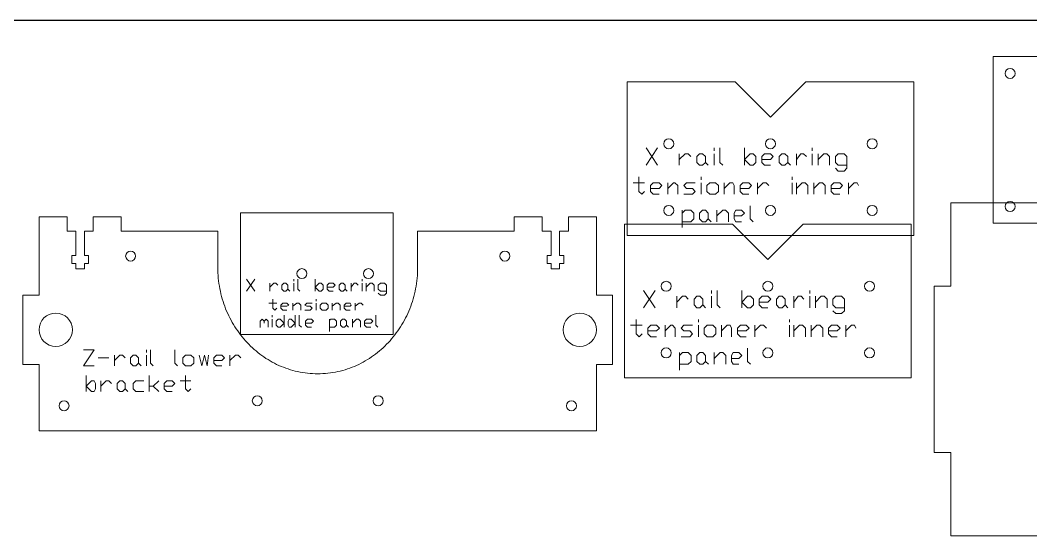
# Model space of a CAD drawing. Header units: inches. Extents: x -5.1 to 31.7, y -4.1 to 16.1.
# Drawn here: x 8.25 to 23.41, y -3.6 to 4.13 of the extents above; entities that cross this region are included whole.
import ezdxf

# ---------------------------------------------------------------- set-up
doc = ezdxf.new("R2010")
doc.units = ezdxf.units.IN
doc.header["$MEASUREMENT"] = 0
doc.layers.get('0').update_dxf_attribs({"linetype": 'CONTINUOUS', "true_color": 0xffffff})
doc.layers.add('CUT_SHEET_1', color=179, linetype='CONTINUOUS', true_color=0x131326)

# ---------------------------------------------------------------- blocks, each defined once
blk = doc.blocks.new('BORDER')
blk.add_line((0, -12), (24, -12))

msp = doc.modelspace()

# ---------------------------------------------------------------- linework, layer by layer
at = {"layer": 'CUT_SHEET_1', "color": 3, "lineweight": 15, "true_color": 0x00ff00}
for p, q in [((22.847, 1.083), (22.847, 3.582)), ((22.847, 3.582), (26.366, 3.582)), ((17.352, 3.204), (17.352, 0.901)), ((18.973, 3.204), (17.352, 3.204)), ((19.503, 2.673), (18.973, 3.204)), ((20.033, 3.204), (19.503, 2.673)), ((21.654, 3.204), (20.033, 3.204)), ((21.654, 0.901), (21.654, 3.204)), ((11.549, -0.582), (11.549, 1.24)), ((11.549, 1.24), (13.84, 1.24)), ((13.84, 1.24), (13.84, -0.582)), ((8.528, 0.005), (8.529, 1.182)), ((8.529, 1.182), (8.948, 1.182)), ((8.948, 1.182), (8.948, 0.967)), ((9.342, 0.967), (9.342, 1.182)), ((9.342, 1.182), (9.762, 1.182)), ((9.762, 1.182), (9.762, 0.967)), ((15.657, 0.967), (15.658, 1.182)), ((15.658, 1.182), (16.078, 1.182)), ((16.078, 1.182), (16.078, 0.967)), ((16.471, 0.967), (16.471, 1.182)), ((16.471, 1.182), (16.891, 1.182)), ((16.891, 1.182), (16.892, 0.005)), ((17.313, 1.068), (17.313, -1.235)), ((18.934, 1.068), (17.313, 1.068)), ((19.464, 0.538), (18.934, 1.068)), ((19.994, 1.068), (19.464, 0.538)), ((21.615, 1.068), (19.994, 1.068)), ((21.615, -1.235), (21.615, 1.068)), ((26.366, 1.083), (22.847, 1.083)), ((8.948, 0.967), (9.082, 0.967)), ((9.082, 0.967), (9.082, 0.599)), ((9.208, 0.599), (9.208, 0.967)), ((9.208, 0.967), (9.342, 0.967)), ((9.762, 0.967), (11.211, 0.967)), ((11.211, 0.967), (11.211, 0.424)), ((14.209, 0.424), (14.209, 0.967)), ((14.209, 0.967), (15.657, 0.967)), ((16.078, 0.967), (16.212, 0.967)), ((16.212, 0.967), (16.212, 0.599)), ((16.338, 0.599), (16.338, 0.967)), ((16.338, 0.967), (16.471, 0.967)), ((17.352, 0.901), (21.654, 0.901)), ((9.082, 0.599), (9.02, 0.599)), ((9.02, 0.599), (9.02, 0.481)), ((9.02, 0.481), (9.082, 0.481)), ((9.082, 0.481), (9.082, 0.402)), ((9.27, 0.599), (9.208, 0.599)), ((9.208, 0.402), (9.208, 0.481)), ((9.208, 0.481), (9.27, 0.481)), ((9.27, 0.481), (9.27, 0.599)), ((16.212, 0.599), (16.15, 0.599)), ((16.15, 0.599), (16.15, 0.481)), ((16.15, 0.481), (16.212, 0.481)), ((16.212, 0.481), (16.212, 0.402)), ((16.4, 0.599), (16.338, 0.599)), ((16.338, 0.402), (16.338, 0.481)), ((16.338, 0.481), (16.4, 0.481)), ((16.4, 0.481), (16.4, 0.599)), ((9.082, 0.402), (9.208, 0.402)), ((11.211, 0.424), (11.211, 0.383)), ((11.211, 0.383), (11.213, 0.342)), ((11.213, 0.342), (11.215, 0.301)), ((14.205, 0.301), (14.207, 0.342)), ((14.207, 0.342), (14.208, 0.383)), ((14.208, 0.383), (14.209, 0.424)), ((16.212, 0.402), (16.338, 0.402)), ((11.215, 0.301), (11.218, 0.261)), ((11.218, 0.261), (11.223, 0.221)), ((11.223, 0.221), (11.228, 0.181)), ((11.228, 0.181), (11.234, 0.142)), ((14.186, 0.142), (14.192, 0.181)), ((14.192, 0.181), (14.197, 0.221)), ((14.197, 0.221), (14.201, 0.261)), ((14.201, 0.261), (14.205, 0.301)), ((8.287, -1.034), (8.287, 0.005)), ((8.287, 0.005), (8.528, 0.005)), ((11.234, 0.142), (11.241, 0.103)), ((11.241, 0.103), (11.249, 0.064)), ((11.249, 0.064), (11.258, 0.025)), ((11.258, 0.025), (11.268, -0.013)), ((14.152, -0.013), (14.162, 0.025)), ((14.162, 0.025), (14.171, 0.064)), ((14.171, 0.064), (14.178, 0.103)), ((14.178, 0.103), (14.186, 0.142)), ((16.892, 0.005), (17.133, 0.005)), ((17.133, 0.005), (17.133, -1.034)), ((11.268, -0.013), (11.278, -0.05)), ((11.278, -0.05), (11.289, -0.088)), ((11.289, -0.088), (11.302, -0.124)), ((11.302, -0.124), (11.315, -0.161)), ((14.105, -0.161), (14.118, -0.124)), ((14.118, -0.124), (14.13, -0.088)), ((14.13, -0.088), (14.142, -0.05)), ((14.142, -0.05), (14.152, -0.013)), ((11.315, -0.161), (11.328, -0.197)), ((11.328, -0.197), (11.343, -0.233)), ((11.343, -0.233), (11.359, -0.268)), ((11.359, -0.268), (11.375, -0.302)), ((11.375, -0.302), (11.392, -0.336)), ((14.028, -0.336), (14.045, -0.302)), ((14.045, -0.302), (14.061, -0.268)), ((14.061, -0.268), (14.077, -0.233)), ((14.077, -0.233), (14.091, -0.197)), ((14.091, -0.197), (14.105, -0.161)), ((11.392, -0.336), (11.409, -0.37)), ((11.409, -0.37), (11.428, -0.403)), ((11.428, -0.403), (11.447, -0.436)), ((11.447, -0.436), (11.467, -0.468)), ((13.953, -0.468), (13.973, -0.436)), ((13.973, -0.436), (13.992, -0.403)), ((13.992, -0.403), (14.01, -0.37)), ((14.01, -0.37), (14.028, -0.336)), ((11.467, -0.468), (11.487, -0.5)), ((11.487, -0.5), (11.509, -0.531)), ((11.509, -0.531), (11.53, -0.561)), ((11.53, -0.561), (11.553, -0.591)), ((13.84, -0.582), (11.549, -0.582)), ((11.553, -0.591), (11.576, -0.62)), ((13.843, -0.62), (13.867, -0.591)), ((13.867, -0.591), (13.889, -0.561)), ((13.889, -0.561), (13.911, -0.531)), ((13.911, -0.531), (13.932, -0.5)), ((13.932, -0.5), (13.953, -0.468)), ((11.576, -0.62), (11.6, -0.649)), ((11.6, -0.649), (11.625, -0.677)), ((11.625, -0.677), (11.65, -0.704)), ((11.65, -0.704), (11.676, -0.731)), ((11.676, -0.731), (11.702, -0.757)), ((11.702, -0.757), (11.729, -0.783)), ((13.691, -0.783), (13.718, -0.757)), ((13.718, -0.757), (13.744, -0.731)), ((13.744, -0.731), (13.77, -0.704)), ((13.77, -0.704), (13.795, -0.677)), ((13.795, -0.677), (13.819, -0.649)), ((13.819, -0.649), (13.843, -0.62)), ((11.729, -0.783), (11.756, -0.807)), ((11.756, -0.807), (11.784, -0.831)), ((11.784, -0.831), (11.813, -0.855)), ((11.813, -0.855), (11.842, -0.877)), ((11.842, -0.877), (11.872, -0.899)), ((11.872, -0.899), (11.902, -0.92)), ((13.518, -0.92), (13.548, -0.899)), ((13.548, -0.899), (13.578, -0.877)), ((13.578, -0.877), (13.607, -0.855)), ((13.607, -0.855), (13.635, -0.831)), ((13.635, -0.831), (13.663, -0.807)), ((13.663, -0.807), (13.691, -0.783)), ((8.528, -1.034), (8.287, -1.034)), ((8.528, -2.027), (8.528, -1.034)), ((11.902, -0.92), (11.932, -0.941)), ((11.932, -0.941), (11.964, -0.96)), ((11.964, -0.96), (11.995, -0.979)), ((11.995, -0.979), (12.027, -0.997)), ((12.027, -0.997), (12.06, -1.014)), ((12.06, -1.014), (12.093, -1.031)), ((12.093, -1.031), (12.126, -1.046)), ((12.126, -1.046), (12.16, -1.061)), ((12.16, -1.061), (12.194, -1.075)), ((13.225, -1.075), (13.259, -1.061)), ((13.259, -1.061), (13.293, -1.046)), ((13.293, -1.046), (13.327, -1.031)), ((13.327, -1.031), (13.36, -1.014)), ((13.36, -1.014), (13.392, -0.997)), ((13.392, -0.997), (13.424, -0.979)), ((13.424, -0.979), (13.456, -0.96)), ((13.456, -0.96), (13.487, -0.941)), ((13.487, -0.941), (13.518, -0.92)), ((17.133, -1.034), (16.892, -1.034)), ((16.892, -1.034), (16.892, -2.027)), ((12.194, -1.075), (12.229, -1.088)), ((12.229, -1.088), (12.264, -1.1)), ((12.264, -1.1), (12.299, -1.111)), ((12.299, -1.111), (12.335, -1.121)), ((12.335, -1.121), (12.371, -1.131)), ((12.371, -1.131), (12.408, -1.139)), ((12.408, -1.139), (12.444, -1.147)), ((12.444, -1.147), (12.481, -1.153)), ((12.481, -1.153), (12.519, -1.159)), ((12.519, -1.159), (12.557, -1.163)), ((12.557, -1.163), (12.594, -1.167)), ((12.594, -1.167), (12.633, -1.17)), ((12.633, -1.17), (12.671, -1.171)), ((12.671, -1.171), (12.71, -1.172)), ((12.71, -1.172), (12.748, -1.171)), ((12.748, -1.171), (12.787, -1.17)), ((12.787, -1.17), (12.825, -1.167)), ((12.825, -1.167), (12.863, -1.163)), ((12.863, -1.163), (12.901, -1.159)), ((12.901, -1.159), (12.938, -1.153)), ((12.938, -1.153), (12.975, -1.147)), ((12.975, -1.147), (13.012, -1.139)), ((13.012, -1.139), (13.048, -1.131)), ((13.048, -1.131), (13.084, -1.121)), ((13.084, -1.121), (13.12, -1.111)), ((13.12, -1.111), (13.156, -1.1)), ((13.156, -1.1), (13.191, -1.088)), ((13.191, -1.088), (13.225, -1.075)), ((17.313, -1.235), (21.615, -1.235)), ((16.892, -2.027), (8.528, -2.027))]:
    msp.add_line(p, q, dxfattribs=at)
at = {"layer": 'CUT_SHEET_1', "color": 1, "lineweight": 15, "true_color": 0xff0000}
for p, q in [((23.174, 3.33), (23.174, 3.33)), ((23.024, 1.335), (23.024, 1.335)), ((8.828, -1.653), (8.828, -1.653)), ((8.903, -1.578), (8.903, -1.578)), ((13.542, -1.577), (13.542, -1.577)), ((16.442, -1.653), (16.442, -1.653)), ((16.517, -1.578), (16.517, -1.578))]:
    msp.add_line(p, q, dxfattribs=at)
at = {"layer": 'CUT_SHEET_1', "color": 7, "lineweight": 15, "true_color": 0xffffff}
for p, q in [((17.637, 2.212), (17.81, 1.952)), ((17.637, 1.952), (17.81, 2.212)), ((18.135, 2.039), (18.222, 2.125)), ((18.135, 1.952), (18.135, 2.125)), ((18.222, 2.125), (18.266, 2.125)), ((18.266, 2.125), (18.309, 2.082)), ((18.396, 2.082), (18.439, 2.125)), ((18.439, 2.125), (18.482, 2.125)), ((18.482, 2.125), (18.526, 2.082)), ((18.656, 2.169), (18.656, 2.212)), ((18.656, 1.952), (18.656, 2.125)), ((18.743, 2.212), (18.743, 1.995)), ((19.111, 1.952), (19.111, 2.212)), ((19.111, 2.039), (19.198, 2.125)), ((19.198, 2.125), (19.242, 2.125)), ((19.242, 2.125), (19.285, 2.082)), ((19.415, 2.125), (19.372, 2.082)), ((19.502, 2.125), (19.415, 2.125)), ((19.545, 2.082), (19.502, 2.125)), ((19.632, 2.082), (19.675, 2.125)), ((19.675, 2.125), (19.719, 2.125)), ((19.719, 2.125), (19.762, 2.082)), ((19.892, 2.039), (19.957, 2.125)), ((19.892, 1.952), (19.892, 2.125)), ((19.957, 2.125), (20.001, 2.125)), ((20.001, 2.125), (20.044, 2.082)), ((20.131, 2.169), (20.131, 2.212)), ((20.131, 1.952), (20.131, 2.125)), ((20.218, 2.039), (20.304, 2.125)), ((20.218, 1.952), (20.218, 2.125)), ((20.304, 2.125), (20.348, 2.125)), ((20.348, 2.125), (20.391, 2.082)), ((20.521, 2.125), (20.478, 2.082)), ((20.608, 2.125), (20.521, 2.125)), ((20.651, 2.082), (20.608, 2.125)), ((18.396, 1.995), (18.396, 2.082)), ((18.439, 1.952), (18.396, 1.995)), ((18.526, 1.995), (18.482, 1.952)), ((18.526, 2.082), (18.526, 1.995)), ((18.526, 1.995), (18.569, 1.952)), ((18.743, 1.995), (18.786, 1.952)), ((19.198, 1.952), (19.111, 2.039)), ((19.285, 1.995), (19.242, 1.952)), ((19.285, 2.082), (19.285, 1.995)), ((19.372, 2.082), (19.372, 1.995)), ((19.372, 2.039), (19.502, 2.039)), ((19.372, 1.995), (19.415, 1.952)), ((19.502, 2.039), (19.545, 2.082)), ((19.632, 1.995), (19.632, 2.082)), ((19.675, 1.952), (19.632, 1.995)), ((19.762, 1.995), (19.719, 1.952)), ((19.762, 2.082), (19.762, 1.995)), ((19.762, 1.995), (19.805, 1.952)), ((20.391, 2.082), (20.391, 1.952)), ((20.478, 2.082), (20.478, 1.995)), ((20.478, 1.995), (20.521, 1.952)), ((20.651, 1.909), (20.651, 2.082)), ((18.482, 1.952), (18.439, 1.952)), ((19.242, 1.952), (19.198, 1.952)), ((19.415, 1.952), (19.502, 1.952)), ((19.719, 1.952), (19.675, 1.952)), ((20.478, 1.909), (20.521, 1.865)), ((20.521, 1.952), (20.651, 1.952)), ((20.521, 1.865), (20.608, 1.865)), ((20.608, 1.865), (20.651, 1.909)), ((17.441, 1.692), (17.615, 1.692)), ((17.528, 1.778), (17.528, 1.562)), ((17.745, 1.692), (17.702, 1.648)), ((17.832, 1.692), (17.745, 1.692)), ((17.875, 1.648), (17.832, 1.692)), ((17.962, 1.605), (18.049, 1.692)), ((17.962, 1.518), (17.962, 1.692)), ((18.049, 1.692), (18.07, 1.692)), ((18.07, 1.692), (18.114, 1.648)), ((18.201, 1.648), (18.244, 1.692)), ((18.244, 1.692), (18.374, 1.692)), ((18.461, 1.735), (18.461, 1.778)), ((18.461, 1.518), (18.461, 1.692)), ((18.548, 1.648), (18.591, 1.692)), ((18.591, 1.692), (18.678, 1.692)), ((18.678, 1.692), (18.721, 1.648)), ((18.808, 1.605), (18.895, 1.692)), ((18.808, 1.518), (18.808, 1.692)), ((18.895, 1.692), (18.938, 1.692)), ((18.938, 1.692), (18.96, 1.648)), ((19.09, 1.692), (19.046, 1.648)), ((19.177, 1.692), (19.09, 1.692)), ((19.22, 1.648), (19.177, 1.692)), ((19.307, 1.605), (19.393, 1.692)), ((19.307, 1.518), (19.307, 1.692)), ((19.393, 1.692), (19.437, 1.692)), ((19.437, 1.692), (19.48, 1.648)), ((19.827, 1.735), (19.827, 1.778)), ((19.827, 1.518), (19.827, 1.692)), ((19.892, 1.605), (19.979, 1.692)), ((19.892, 1.518), (19.892, 1.692)), ((19.979, 1.692), (20.022, 1.692)), ((20.022, 1.692), (20.066, 1.648)), ((20.152, 1.605), (20.239, 1.692)), ((20.152, 1.518), (20.152, 1.692)), ((20.239, 1.692), (20.283, 1.692)), ((20.283, 1.692), (20.326, 1.648)), ((20.456, 1.692), (20.413, 1.648)), ((20.543, 1.692), (20.456, 1.692)), ((20.586, 1.648), (20.543, 1.692)), ((20.673, 1.605), (20.76, 1.692)), ((20.673, 1.518), (20.673, 1.692)), ((20.76, 1.692), (20.803, 1.692)), ((20.803, 1.692), (20.825, 1.648)), ((17.528, 1.562), (17.572, 1.518)), ((17.572, 1.518), (17.615, 1.562)), ((17.702, 1.648), (17.702, 1.562)), ((17.702, 1.605), (17.832, 1.605)), ((17.702, 1.562), (17.745, 1.518)), ((17.745, 1.518), (17.832, 1.518)), ((17.832, 1.605), (17.875, 1.648)), ((18.114, 1.648), (18.114, 1.518)), ((18.244, 1.605), (18.201, 1.648)), ((18.201, 1.518), (18.331, 1.518)), ((18.331, 1.605), (18.244, 1.605)), ((18.374, 1.562), (18.331, 1.605)), ((18.331, 1.518), (18.374, 1.562)), ((18.548, 1.562), (18.548, 1.648)), ((18.591, 1.518), (18.548, 1.562)), ((18.678, 1.518), (18.591, 1.518)), ((18.721, 1.562), (18.678, 1.518)), ((18.721, 1.648), (18.721, 1.562)), ((18.96, 1.648), (18.96, 1.518)), ((19.046, 1.648), (19.046, 1.562)), ((19.046, 1.605), (19.177, 1.605)), ((19.046, 1.562), (19.09, 1.518)), ((19.09, 1.518), (19.177, 1.518)), ((19.177, 1.605), (19.22, 1.648)), ((20.066, 1.648), (20.066, 1.518)), ((20.326, 1.648), (20.326, 1.518)), ((20.413, 1.648), (20.413, 1.562)), ((20.413, 1.605), (20.543, 1.605)), ((20.413, 1.562), (20.456, 1.518)), ((20.456, 1.518), (20.543, 1.518)), ((20.543, 1.605), (20.586, 1.648)), ((18.179, 1.236), (18.222, 1.28)), ((18.179, 1.019), (18.179, 1.28)), ((18.222, 1.28), (18.309, 1.28)), ((18.309, 1.28), (18.352, 1.236)), ((18.352, 1.236), (18.352, 1.149)), ((18.439, 1.236), (18.482, 1.28)), ((18.439, 1.149), (18.439, 1.236)), ((18.482, 1.28), (18.526, 1.28)), ((18.526, 1.28), (18.569, 1.236)), ((18.569, 1.236), (18.569, 1.149)), ((18.699, 1.193), (18.786, 1.28)), ((18.699, 1.106), (18.699, 1.28)), ((18.786, 1.28), (18.83, 1.28)), ((18.83, 1.28), (18.873, 1.236)), ((18.873, 1.236), (18.873, 1.106)), ((18.981, 1.28), (18.96, 1.236)), ((18.96, 1.236), (18.96, 1.149)), ((19.068, 1.28), (18.981, 1.28)), ((19.111, 1.236), (19.068, 1.28)), ((19.068, 1.193), (19.111, 1.236)), ((19.198, 1.345), (19.198, 1.149)), ((18.309, 1.106), (18.179, 1.106)), ((18.352, 1.149), (18.309, 1.106)), ((18.482, 1.106), (18.439, 1.149)), ((18.526, 1.106), (18.482, 1.106)), ((18.569, 1.149), (18.526, 1.106)), ((18.569, 1.149), (18.613, 1.106)), ((18.96, 1.193), (19.068, 1.193)), ((18.96, 1.149), (18.981, 1.106)), ((18.981, 1.106), (19.068, 1.106)), ((19.198, 1.149), (19.242, 1.106)), ((11.643, 0.247), (11.764, 0.066)), ((11.643, 0.066), (11.764, 0.247)), ((11.99, 0.126), (12.05, 0.186)), ((11.99, 0.066), (11.99, 0.186)), ((12.05, 0.186), (12.081, 0.186)), ((12.081, 0.186), (12.111, 0.156)), ((12.171, 0.156), (12.201, 0.186)), ((12.171, 0.096), (12.171, 0.156)), ((12.201, 0.186), (12.231, 0.186)), ((12.231, 0.186), (12.262, 0.156)), ((12.262, 0.156), (12.262, 0.096)), ((12.352, 0.217), (12.352, 0.247)), ((12.352, 0.066), (12.352, 0.186)), ((12.413, 0.247), (12.413, 0.096)), ((12.669, 0.066), (12.669, 0.247)), ((12.669, 0.126), (12.729, 0.186)), ((12.729, 0.186), (12.76, 0.186)), ((12.76, 0.186), (12.79, 0.156)), ((12.79, 0.156), (12.79, 0.096)), ((12.88, 0.186), (12.85, 0.156)), ((12.85, 0.156), (12.85, 0.096)), ((12.941, 0.186), (12.88, 0.186)), ((12.971, 0.156), (12.941, 0.186)), ((12.941, 0.126), (12.971, 0.156)), ((13.031, 0.156), (13.061, 0.186)), ((13.031, 0.096), (13.031, 0.156)), ((13.061, 0.186), (13.091, 0.186)), ((13.091, 0.186), (13.122, 0.156)), ((13.122, 0.156), (13.122, 0.096)), ((13.212, 0.126), (13.257, 0.186)), ((13.212, 0.066), (13.212, 0.186)), ((13.257, 0.186), (13.288, 0.186)), ((13.288, 0.186), (13.318, 0.156)), ((13.378, 0.217), (13.378, 0.247)), ((13.378, 0.066), (13.378, 0.186)), ((13.438, 0.126), (13.499, 0.186)), ((13.438, 0.066), (13.438, 0.186)), ((13.499, 0.186), (13.529, 0.186)), ((13.529, 0.186), (13.559, 0.156)), ((13.559, 0.156), (13.559, 0.066)), ((13.65, 0.186), (13.619, 0.156)), ((13.619, 0.156), (13.619, 0.096)), ((13.71, 0.186), (13.65, 0.186)), ((13.74, 0.156), (13.71, 0.186)), ((13.74, 0.036), (13.74, 0.156)), ((12.201, 0.066), (12.171, 0.096)), ((12.231, 0.066), (12.201, 0.066)), ((12.262, 0.096), (12.231, 0.066)), ((12.262, 0.096), (12.292, 0.066)), ((12.413, 0.096), (12.443, 0.066)), ((12.729, 0.066), (12.669, 0.126)), ((12.76, 0.066), (12.729, 0.066)), ((12.79, 0.096), (12.76, 0.066)), ((12.85, 0.126), (12.941, 0.126)), ((12.85, 0.096), (12.88, 0.066)), ((12.88, 0.066), (12.941, 0.066)), ((13.061, 0.066), (13.031, 0.096)), ((13.091, 0.066), (13.061, 0.066)), ((13.122, 0.096), (13.091, 0.066)), ((13.122, 0.096), (13.152, 0.066)), ((13.619, 0.096), (13.65, 0.066)), ((13.619, 0.036), (13.65, 0.005)), ((13.65, 0.066), (13.74, 0.066)), ((13.65, 0.005), (13.71, 0.005)), ((13.71, 0.005), (13.74, 0.036)), ((17.598, 0.076), (17.771, -0.184)), ((17.598, -0.184), (17.771, 0.076)), ((18.617, 0.033), (18.617, 0.076)), ((18.704, 0.076), (18.704, -0.14)), ((19.072, -0.184), (19.072, 0.076)), ((20.092, 0.033), (20.092, 0.076)), ((11.975, -0.115), (12.096, -0.115)), ((12.035, -0.055), (12.035, -0.191)), ((12.186, -0.115), (12.156, -0.146)), ((12.156, -0.146), (12.156, -0.191)), ((12.247, -0.115), (12.186, -0.115)), ((12.277, -0.146), (12.247, -0.115)), ((12.247, -0.161), (12.277, -0.146)), ((12.337, -0.161), (12.397, -0.115)), ((12.337, -0.221), (12.337, -0.115)), ((12.397, -0.115), (12.428, -0.115)), ((12.428, -0.115), (12.458, -0.146)), ((12.458, -0.146), (12.458, -0.221)), ((12.518, -0.146), (12.548, -0.115)), ((12.548, -0.161), (12.518, -0.146)), ((12.548, -0.115), (12.624, -0.115)), ((12.684, -0.085), (12.684, -0.055)), ((12.684, -0.221), (12.684, -0.115)), ((12.744, -0.146), (12.775, -0.115)), ((12.744, -0.191), (12.744, -0.146)), ((12.775, -0.115), (12.835, -0.115)), ((12.835, -0.115), (12.865, -0.146)), ((12.865, -0.146), (12.865, -0.191)), ((12.925, -0.161), (12.986, -0.115)), ((12.925, -0.221), (12.925, -0.115)), ((12.986, -0.115), (13.016, -0.115)), ((13.016, -0.115), (13.046, -0.146)), ((13.046, -0.146), (13.046, -0.221)), ((13.137, -0.115), (13.106, -0.146)), ((13.106, -0.146), (13.106, -0.191)), ((13.197, -0.115), (13.137, -0.115)), ((13.212, -0.146), (13.197, -0.115)), ((13.197, -0.161), (13.212, -0.146)), ((13.272, -0.161), (13.333, -0.115)), ((13.272, -0.221), (13.272, -0.115)), ((13.333, -0.115), (13.363, -0.115)), ((13.363, -0.115), (13.393, -0.146)), ((18.096, -0.097), (18.183, -0.01)), ((18.096, -0.184), (18.096, -0.01)), ((18.183, -0.01), (18.227, -0.01)), ((18.227, -0.01), (18.27, -0.054)), ((18.357, -0.054), (18.4, -0.01)), ((18.357, -0.14), (18.357, -0.054)), ((18.4, -0.184), (18.357, -0.14)), ((18.4, -0.01), (18.443, -0.01)), ((18.443, -0.01), (18.487, -0.054)), ((18.487, -0.14), (18.443, -0.184)), ((18.487, -0.054), (18.487, -0.14)), ((18.487, -0.14), (18.53, -0.184)), ((18.617, -0.184), (18.617, -0.01)), ((18.704, -0.14), (18.747, -0.184)), ((19.072, -0.097), (19.159, -0.01)), ((19.159, -0.184), (19.072, -0.097)), ((19.159, -0.01), (19.202, -0.01)), ((19.202, -0.01), (19.246, -0.054)), ((19.246, -0.14), (19.202, -0.184)), ((19.246, -0.054), (19.246, -0.14)), ((19.376, -0.01), (19.333, -0.054)), ((19.333, -0.054), (19.333, -0.14)), ((19.333, -0.097), (19.463, -0.097)), ((19.333, -0.14), (19.376, -0.184)), ((19.463, -0.01), (19.376, -0.01)), ((19.506, -0.054), (19.463, -0.01)), ((19.463, -0.097), (19.506, -0.054)), ((19.593, -0.054), (19.636, -0.01)), ((19.593, -0.14), (19.593, -0.054)), ((19.636, -0.184), (19.593, -0.14)), ((19.636, -0.01), (19.68, -0.01)), ((19.68, -0.01), (19.723, -0.054)), ((19.723, -0.14), (19.68, -0.184)), ((19.723, -0.054), (19.723, -0.14)), ((19.723, -0.14), (19.766, -0.184)), ((19.853, -0.097), (19.918, -0.01)), ((19.853, -0.184), (19.853, -0.01)), ((19.918, -0.01), (19.962, -0.01)), ((19.962, -0.01), (20.005, -0.054)), ((20.092, -0.184), (20.092, -0.01)), ((20.178, -0.097), (20.265, -0.01)), ((20.178, -0.184), (20.178, -0.01)), ((20.265, -0.01), (20.309, -0.01)), ((20.309, -0.01), (20.352, -0.054)), ((20.352, -0.054), (20.352, -0.184)), ((20.482, -0.01), (20.439, -0.054)), ((20.439, -0.054), (20.439, -0.14)), ((20.439, -0.14), (20.482, -0.184)), ((20.569, -0.01), (20.482, -0.01)), ((20.612, -0.054), (20.569, -0.01)), ((20.612, -0.227), (20.612, -0.054)), ((12.026, -0.326), (12.026, -0.295)), ((12.035, -0.191), (12.066, -0.221)), ((12.066, -0.221), (12.096, -0.191)), ((12.156, -0.161), (12.247, -0.161)), ((12.156, -0.191), (12.186, -0.221)), ((12.186, -0.221), (12.247, -0.221)), ((12.207, -0.295), (12.207, -0.476)), ((12.373, -0.295), (12.373, -0.476)), ((12.433, -0.295), (12.433, -0.446)), ((12.518, -0.221), (12.594, -0.221)), ((12.594, -0.161), (12.548, -0.161)), ((12.624, -0.191), (12.594, -0.161)), ((12.594, -0.221), (12.624, -0.191)), ((12.775, -0.221), (12.744, -0.191)), ((12.835, -0.221), (12.775, -0.221)), ((12.865, -0.191), (12.835, -0.221)), ((13.106, -0.161), (13.197, -0.161)), ((13.106, -0.191), (13.137, -0.221)), ((13.137, -0.221), (13.197, -0.221)), ((13.58, -0.295), (13.58, -0.446)), ((18.443, -0.184), (18.4, -0.184)), ((19.202, -0.184), (19.159, -0.184)), ((19.376, -0.184), (19.463, -0.184)), ((19.68, -0.184), (19.636, -0.184)), ((20.439, -0.227), (20.482, -0.271)), ((20.482, -0.184), (20.612, -0.184)), ((20.482, -0.271), (20.569, -0.271)), ((20.569, -0.271), (20.612, -0.227)), ((11.845, -0.386), (11.875, -0.356)), ((11.845, -0.481), (11.845, -0.386)), ((11.875, -0.356), (11.905, -0.386)), ((11.905, -0.386), (11.936, -0.356)), ((11.905, -0.386), (11.905, -0.416)), ((11.936, -0.356), (11.966, -0.386)), ((11.966, -0.386), (11.966, -0.476)), ((12.026, -0.476), (12.026, -0.356)), ((12.086, -0.386), (12.117, -0.356)), ((12.086, -0.446), (12.086, -0.386)), ((12.117, -0.476), (12.086, -0.446)), ((12.117, -0.356), (12.147, -0.356)), ((12.147, -0.356), (12.207, -0.416)), ((12.207, -0.416), (12.147, -0.476)), ((12.268, -0.386), (12.283, -0.356)), ((12.268, -0.446), (12.268, -0.386)), ((12.283, -0.476), (12.268, -0.446)), ((12.283, -0.356), (12.313, -0.356)), ((12.313, -0.356), (12.373, -0.416)), ((12.373, -0.416), (12.313, -0.476)), ((12.433, -0.446), (12.464, -0.476)), ((12.554, -0.356), (12.524, -0.386)), ((12.524, -0.386), (12.524, -0.446)), ((12.524, -0.416), (12.615, -0.416)), ((12.524, -0.446), (12.554, -0.476)), ((12.615, -0.356), (12.554, -0.356)), ((12.645, -0.386), (12.615, -0.356)), ((12.615, -0.416), (12.645, -0.386)), ((12.886, -0.386), (12.901, -0.356)), ((12.886, -0.537), (12.886, -0.356)), ((12.901, -0.356), (12.962, -0.356)), ((12.962, -0.356), (12.992, -0.386)), ((12.992, -0.446), (12.962, -0.476)), ((12.992, -0.386), (12.992, -0.446)), ((13.052, -0.386), (13.082, -0.356)), ((13.052, -0.446), (13.052, -0.386)), ((13.082, -0.476), (13.052, -0.446)), ((13.082, -0.356), (13.112, -0.356)), ((13.112, -0.356), (13.143, -0.386)), ((13.143, -0.446), (13.112, -0.476)), ((13.143, -0.386), (13.143, -0.446)), ((13.143, -0.446), (13.173, -0.476)), ((13.233, -0.416), (13.293, -0.356)), ((13.233, -0.476), (13.233, -0.356)), ((13.293, -0.356), (13.324, -0.356)), ((13.324, -0.356), (13.354, -0.386)), ((13.354, -0.386), (13.354, -0.476)), ((13.444, -0.356), (13.414, -0.386)), ((13.414, -0.386), (13.414, -0.446)), ((13.414, -0.416), (13.505, -0.416)), ((13.414, -0.446), (13.444, -0.476)), ((13.505, -0.356), (13.444, -0.356)), ((13.535, -0.386), (13.505, -0.356)), ((13.505, -0.416), (13.535, -0.386)), ((13.58, -0.446), (13.61, -0.476)), ((17.402, -0.444), (17.576, -0.444)), ((17.489, -0.357), (17.489, -0.574)), ((17.706, -0.444), (17.663, -0.487)), ((17.793, -0.444), (17.706, -0.444)), ((17.836, -0.487), (17.793, -0.444)), ((17.923, -0.531), (18.01, -0.444)), ((17.923, -0.618), (17.923, -0.444)), ((18.01, -0.444), (18.031, -0.444)), ((18.031, -0.444), (18.075, -0.487)), ((18.161, -0.487), (18.205, -0.444)), ((18.205, -0.444), (18.335, -0.444)), ((18.422, -0.401), (18.422, -0.357)), ((18.422, -0.618), (18.422, -0.444)), ((18.508, -0.487), (18.552, -0.444)), ((18.552, -0.444), (18.639, -0.444)), ((18.639, -0.444), (18.682, -0.487)), ((18.769, -0.531), (18.855, -0.444)), ((18.769, -0.618), (18.769, -0.444)), ((18.855, -0.444), (18.899, -0.444)), ((18.899, -0.444), (18.92, -0.487)), ((19.051, -0.444), (19.007, -0.487)), ((19.137, -0.444), (19.051, -0.444)), ((19.181, -0.487), (19.137, -0.444)), ((19.267, -0.531), (19.354, -0.444)), ((19.267, -0.618), (19.267, -0.444)), ((19.354, -0.444), (19.398, -0.444)), ((19.398, -0.444), (19.441, -0.487)), ((19.788, -0.401), (19.788, -0.357)), ((19.788, -0.618), (19.788, -0.444)), ((19.853, -0.531), (19.94, -0.444)), ((19.853, -0.618), (19.853, -0.444)), ((19.94, -0.444), (19.983, -0.444)), ((19.983, -0.444), (20.027, -0.487)), ((20.113, -0.531), (20.2, -0.444)), ((20.113, -0.618), (20.113, -0.444)), ((20.2, -0.444), (20.243, -0.444)), ((20.243, -0.444), (20.287, -0.487)), ((20.417, -0.444), (20.374, -0.487)), ((20.504, -0.444), (20.417, -0.444)), ((20.547, -0.487), (20.504, -0.444)), ((20.634, -0.531), (20.721, -0.444)), ((20.634, -0.618), (20.634, -0.444)), ((20.721, -0.444), (20.764, -0.444)), ((20.764, -0.444), (20.786, -0.487)), ((12.147, -0.476), (12.117, -0.476)), ((12.313, -0.476), (12.283, -0.476)), ((12.554, -0.476), (12.615, -0.476)), ((12.962, -0.476), (12.886, -0.476)), ((13.112, -0.476), (13.082, -0.476)), ((13.444, -0.476), (13.505, -0.476)), ((17.489, -0.574), (17.532, -0.618)), ((17.532, -0.618), (17.576, -0.574)), ((17.663, -0.487), (17.663, -0.574)), ((17.663, -0.531), (17.793, -0.531)), ((17.663, -0.574), (17.706, -0.618)), ((17.793, -0.531), (17.836, -0.487)), ((18.075, -0.487), (18.075, -0.618)), ((18.205, -0.531), (18.161, -0.487)), ((18.292, -0.531), (18.205, -0.531)), ((18.335, -0.574), (18.292, -0.531)), ((18.292, -0.618), (18.335, -0.574)), ((18.508, -0.574), (18.508, -0.487)), ((18.552, -0.618), (18.508, -0.574)), ((18.682, -0.574), (18.639, -0.618)), ((18.682, -0.487), (18.682, -0.574)), ((18.92, -0.487), (18.92, -0.618)), ((19.007, -0.487), (19.007, -0.574)), ((19.007, -0.531), (19.137, -0.531)), ((19.007, -0.574), (19.051, -0.618)), ((19.137, -0.531), (19.181, -0.487)), ((20.027, -0.487), (20.027, -0.618)), ((20.287, -0.487), (20.287, -0.618)), ((20.374, -0.487), (20.374, -0.574)), ((20.374, -0.531), (20.504, -0.531)), ((20.374, -0.574), (20.417, -0.618)), ((20.504, -0.531), (20.547, -0.487)), ((17.706, -0.618), (17.793, -0.618)), ((18.161, -0.618), (18.292, -0.618)), ((18.639, -0.618), (18.552, -0.618)), ((19.051, -0.618), (19.137, -0.618)), ((20.417, -0.618), (20.504, -0.618)), ((9.194, -0.813), (9.355, -0.813)), ((9.355, -0.813), (9.194, -1.055)), ((9.658, -0.974), (9.738, -0.894)), ((9.658, -1.055), (9.658, -0.894)), ((9.738, -0.894), (9.779, -0.894)), ((9.779, -0.894), (9.819, -0.934)), ((9.9, -0.934), (9.94, -0.894)), ((9.94, -0.894), (9.981, -0.894)), ((9.981, -0.894), (10.021, -0.934)), ((10.142, -0.853), (10.142, -0.813)), ((10.142, -1.055), (10.142, -0.894)), ((10.203, -0.813), (10.203, -1.015)), ((10.566, -0.813), (10.566, -1.015)), ((10.687, -0.934), (10.727, -0.894)), ((10.727, -0.894), (10.808, -0.894)), ((10.808, -0.894), (10.849, -0.934)), ((10.929, -0.894), (10.97, -1.055)), ((10.97, -1.055), (11.01, -0.894)), ((11.01, -0.894), (11.05, -1.055)), ((11.05, -1.055), (11.071, -0.894)), ((11.192, -0.894), (11.151, -0.934)), ((11.272, -0.894), (11.192, -0.894)), ((11.313, -0.934), (11.272, -0.894)), ((11.393, -0.974), (11.474, -0.894)), ((11.393, -1.055), (11.393, -0.894)), ((11.474, -0.894), (11.515, -0.894)), ((11.515, -0.894), (11.555, -0.934)), ((18.14, -0.899), (18.183, -0.856)), ((18.14, -1.116), (18.14, -0.856)), ((18.183, -0.856), (18.27, -0.856)), ((18.27, -0.856), (18.313, -0.899)), ((18.313, -0.899), (18.313, -0.986)), ((18.4, -0.899), (18.443, -0.856)), ((18.4, -0.986), (18.4, -0.899)), ((18.443, -0.856), (18.487, -0.856)), ((18.487, -0.856), (18.53, -0.899)), ((18.53, -0.899), (18.53, -0.986)), ((18.66, -0.943), (18.747, -0.856)), ((18.66, -1.03), (18.66, -0.856)), ((18.747, -0.856), (18.79, -0.856)), ((18.79, -0.856), (18.834, -0.899)), ((18.834, -0.899), (18.834, -1.03)), ((18.942, -0.856), (18.92, -0.899)), ((18.92, -0.899), (18.92, -0.986)), ((19.029, -0.856), (18.942, -0.856)), ((19.072, -0.899), (19.029, -0.856)), ((19.029, -0.943), (19.072, -0.899)), ((19.159, -0.791), (19.159, -0.986)), ((9.194, -1.055), (9.355, -1.055)), ((9.415, -0.934), (9.577, -0.934)), ((9.9, -1.015), (9.9, -0.934)), ((9.94, -1.055), (9.9, -1.015)), ((9.981, -1.055), (9.94, -1.055)), ((10.021, -1.015), (9.981, -1.055)), ((10.021, -0.934), (10.021, -1.015)), ((10.021, -1.015), (10.061, -1.055)), ((10.203, -1.015), (10.243, -1.055)), ((10.566, -1.015), (10.606, -1.055)), ((10.687, -1.015), (10.687, -0.934)), ((10.727, -1.055), (10.687, -1.015)), ((10.808, -1.055), (10.727, -1.055)), ((10.849, -1.015), (10.808, -1.055)), ((10.849, -0.934), (10.849, -1.015)), ((11.151, -0.934), (11.151, -1.015)), ((11.151, -0.974), (11.272, -0.974)), ((11.151, -1.015), (11.192, -1.055)), ((11.192, -1.055), (11.272, -1.055)), ((11.272, -0.974), (11.313, -0.934)), ((18.27, -1.03), (18.14, -1.03)), ((18.313, -0.986), (18.27, -1.03)), ((18.443, -1.03), (18.4, -0.986)), ((18.487, -1.03), (18.443, -1.03)), ((18.53, -0.986), (18.487, -1.03)), ((18.53, -0.986), (18.573, -1.03)), ((18.92, -0.943), (19.029, -0.943)), ((18.92, -0.986), (18.942, -1.03)), ((18.942, -1.03), (19.029, -1.03)), ((19.159, -0.986), (19.202, -1.03)), ((9.234, -1.438), (9.234, -1.196)), ((10.182, -1.438), (10.182, -1.196)), ((10.727, -1.196), (10.727, -1.398)), ((9.234, -1.358), (9.315, -1.277)), ((9.315, -1.438), (9.234, -1.358)), ((9.315, -1.277), (9.355, -1.277)), ((9.355, -1.277), (9.375, -1.317)), ((9.375, -1.317), (9.375, -1.398)), ((9.456, -1.358), (9.537, -1.277)), ((9.456, -1.438), (9.456, -1.277)), ((9.537, -1.277), (9.577, -1.277)), ((9.577, -1.277), (9.617, -1.317)), ((9.698, -1.317), (9.738, -1.277)), ((9.698, -1.398), (9.698, -1.317)), ((9.738, -1.277), (9.779, -1.277)), ((9.779, -1.277), (9.819, -1.317)), ((9.819, -1.317), (9.819, -1.398)), ((9.981, -1.277), (9.94, -1.317)), ((9.94, -1.317), (9.94, -1.398)), ((10.102, -1.277), (9.981, -1.277)), ((10.182, -1.358), (10.243, -1.358)), ((10.243, -1.358), (10.324, -1.277)), ((10.243, -1.358), (10.324, -1.438)), ((10.445, -1.277), (10.405, -1.317)), ((10.405, -1.317), (10.405, -1.398)), ((10.405, -1.358), (10.526, -1.358)), ((10.526, -1.277), (10.445, -1.277)), ((10.566, -1.317), (10.526, -1.277)), ((10.526, -1.358), (10.566, -1.317)), ((10.647, -1.277), (10.808, -1.277)), ((9.355, -1.438), (9.315, -1.438)), ((9.375, -1.398), (9.355, -1.438)), ((9.738, -1.438), (9.698, -1.398)), ((9.779, -1.438), (9.738, -1.438)), ((9.819, -1.398), (9.779, -1.438)), ((9.819, -1.398), (9.86, -1.438)), ((9.94, -1.398), (9.981, -1.438)), ((9.981, -1.438), (10.102, -1.438)), ((10.405, -1.398), (10.445, -1.438)), ((10.445, -1.438), (10.526, -1.438)), ((10.727, -1.398), (10.768, -1.438)), ((10.768, -1.438), (10.808, -1.398))]:
    msp.add_line(p, q, dxfattribs=at)
at = {"layer": 'CUT_SHEET_1', "color": 3, "lineweight": 0, "true_color": 0x00ff00}
for p, q in [((23.711, 1.389), (22.211, 1.389)), ((22.211, 1.389), (22.211, 0.142)), ((22.211, 0.142), (21.961, 0.142)), ((21.961, 0.142), (21.961, -2.353)), ((21.961, -2.353), (22.211, -2.353)), ((22.211, -2.353), (22.211, -3.601)), ((22.211, -3.601), (23.828, -3.601))]:
    msp.add_line(p, q, dxfattribs=at)
at = {"layer": 'CUT_SHEET_1', "color": 1, "lineweight": 15, "true_color": 0xff0000}
for points in [[(23.099, 3.405), (23.058, 3.405), (23.024, 3.371), (23.024, 3.33)], [(23.174, 3.33), (23.174, 3.372), (23.14, 3.405), (23.099, 3.405)], [(23.024, 3.33), (23.024, 3.289), (23.058, 3.255), (23.099, 3.255)], [(23.099, 3.255), (23.14, 3.255), (23.174, 3.289), (23.174, 3.33)], [(17.977, 2.35), (17.936, 2.35), (17.902, 2.317), (17.902, 2.275)], [(17.902, 2.275), (17.902, 2.234), (17.936, 2.2), (17.977, 2.2)], [(18.052, 2.275), (18.052, 2.317), (18.018, 2.35), (17.977, 2.35)], [(17.977, 2.2), (18.018, 2.2), (18.052, 2.234), (18.052, 2.275)], [(19.503, 2.35), (19.462, 2.35), (19.428, 2.317), (19.428, 2.275)], [(19.428, 2.275), (19.428, 2.234), (19.462, 2.2), (19.503, 2.2)], [(19.578, 2.275), (19.578, 2.317), (19.544, 2.35), (19.503, 2.35)], [(19.503, 2.2), (19.544, 2.2), (19.578, 2.234), (19.578, 2.275)], [(21.029, 2.35), (20.988, 2.35), (20.954, 2.317), (20.954, 2.275)], [(20.954, 2.275), (20.954, 2.234), (20.988, 2.2), (21.029, 2.2)], [(21.104, 2.275), (21.104, 2.317), (21.071, 2.35), (21.029, 2.35)], [(21.029, 2.2), (21.071, 2.2), (21.104, 2.234), (21.104, 2.275)], [(23.099, 1.41), (23.058, 1.41), (23.024, 1.376), (23.024, 1.335)], [(23.174, 1.335), (23.174, 1.376), (23.14, 1.41), (23.099, 1.41)], [(17.977, 1.351), (17.936, 1.351), (17.902, 1.317), (17.902, 1.276)], [(17.902, 1.276), (17.902, 1.234), (17.936, 1.201), (17.977, 1.201)], [(18.052, 1.276), (18.052, 1.317), (18.018, 1.351), (17.977, 1.351)], [(17.977, 1.201), (18.018, 1.201), (18.052, 1.234), (18.052, 1.276)], [(19.503, 1.351), (19.462, 1.351), (19.428, 1.317), (19.428, 1.276)], [(19.428, 1.276), (19.428, 1.234), (19.462, 1.201), (19.503, 1.201)], [(19.578, 1.276), (19.578, 1.317), (19.544, 1.351), (19.503, 1.351)], [(19.503, 1.201), (19.544, 1.201), (19.578, 1.234), (19.578, 1.276)], [(21.029, 1.351), (20.988, 1.351), (20.954, 1.317), (20.954, 1.276)], [(20.954, 1.276), (20.954, 1.234), (20.988, 1.201), (21.029, 1.201)], [(21.104, 1.276), (21.104, 1.317), (21.071, 1.351), (21.029, 1.351)], [(21.029, 1.201), (21.071, 1.201), (21.104, 1.234), (21.104, 1.276)], [(23.024, 1.335), (23.024, 1.293), (23.058, 1.26), (23.099, 1.26)], [(23.099, 1.26), (23.14, 1.26), (23.174, 1.293), (23.174, 1.335)], [(9.902, 0.667), (9.861, 0.667), (9.827, 0.634), (9.827, 0.592)], [(9.977, 0.592), (9.977, 0.634), (9.943, 0.667), (9.902, 0.667)], [(15.518, 0.667), (15.476, 0.667), (15.443, 0.634), (15.443, 0.592)], [(15.592, 0.592), (15.592, 0.634), (15.559, 0.667), (15.518, 0.667)], [(9.827, 0.592), (9.827, 0.551), (9.861, 0.517), (9.902, 0.517)], [(9.902, 0.517), (9.943, 0.517), (9.977, 0.551), (9.977, 0.592)], [(15.443, 0.592), (15.443, 0.551), (15.476, 0.517), (15.518, 0.517)], [(15.518, 0.517), (15.559, 0.517), (15.592, 0.551), (15.592, 0.592)], [(12.472, 0.404), (12.43, 0.404), (12.397, 0.37), (12.397, 0.329)], [(12.397, 0.329), (12.397, 0.288), (12.43, 0.254), (12.472, 0.254)], [(12.546, 0.329), (12.546, 0.37), (12.513, 0.404), (12.472, 0.404)], [(12.472, 0.254), (12.513, 0.254), (12.546, 0.288), (12.546, 0.329)], [(13.471, 0.404), (13.43, 0.404), (13.396, 0.37), (13.396, 0.329)], [(13.396, 0.329), (13.396, 0.288), (13.43, 0.254), (13.471, 0.254)], [(13.546, 0.329), (13.546, 0.37), (13.512, 0.404), (13.471, 0.404)], [(13.471, 0.254), (13.512, 0.254), (13.546, 0.288), (13.546, 0.329)], [(17.938, 0.214), (17.897, 0.214), (17.863, 0.181), (17.863, 0.139)], [(18.013, 0.139), (18.013, 0.181), (17.979, 0.214), (17.938, 0.214)], [(19.464, 0.214), (19.423, 0.214), (19.389, 0.181), (19.389, 0.139)], [(19.539, 0.139), (19.539, 0.181), (19.505, 0.214), (19.464, 0.214)], [(20.99, 0.214), (20.949, 0.214), (20.915, 0.181), (20.915, 0.139)], [(21.065, 0.139), (21.065, 0.181), (21.031, 0.214), (20.99, 0.214)], [(17.863, 0.139), (17.863, 0.098), (17.897, 0.065), (17.938, 0.065)], [(17.938, 0.065), (17.979, 0.065), (18.013, 0.098), (18.013, 0.139)], [(19.389, 0.139), (19.389, 0.098), (19.423, 0.065), (19.464, 0.065)], [(19.464, 0.065), (19.505, 0.065), (19.539, 0.098), (19.539, 0.139)], [(20.915, 0.139), (20.915, 0.098), (20.949, 0.065), (20.99, 0.065)], [(20.99, 0.065), (21.031, 0.065), (21.065, 0.098), (21.065, 0.139)], [(8.778, -0.262), (8.64, -0.262), (8.528, -0.374), (8.528, -0.512)], [(9.028, -0.512), (9.028, -0.374), (8.916, -0.262), (8.778, -0.262)], [(16.642, -0.262), (16.504, -0.262), (16.392, -0.374), (16.392, -0.512)], [(16.892, -0.512), (16.892, -0.374), (16.78, -0.262), (16.642, -0.262)], [(8.528, -0.512), (8.528, -0.65), (8.64, -0.762), (8.778, -0.762)], [(8.778, -0.762), (8.916, -0.762), (9.028, -0.65), (9.028, -0.512)], [(16.392, -0.512), (16.392, -0.65), (16.504, -0.762), (16.642, -0.762)], [(16.642, -0.762), (16.78, -0.762), (16.892, -0.65), (16.892, -0.512)], [(17.938, -0.785), (17.897, -0.785), (17.863, -0.819), (17.863, -0.86)], [(17.863, -0.86), (17.863, -0.901), (17.897, -0.935), (17.938, -0.935)], [(18.013, -0.86), (18.013, -0.819), (17.979, -0.785), (17.938, -0.785)], [(17.938, -0.935), (17.979, -0.935), (18.013, -0.901), (18.013, -0.86)], [(19.464, -0.785), (19.423, -0.785), (19.389, -0.819), (19.389, -0.86)], [(19.389, -0.86), (19.389, -0.901), (19.423, -0.935), (19.464, -0.935)], [(19.539, -0.86), (19.539, -0.819), (19.505, -0.785), (19.464, -0.785)], [(19.464, -0.935), (19.505, -0.935), (19.539, -0.901), (19.539, -0.86)], [(20.99, -0.785), (20.949, -0.785), (20.915, -0.819), (20.915, -0.86)], [(20.915, -0.86), (20.915, -0.901), (20.949, -0.935), (20.99, -0.935)], [(21.065, -0.86), (21.065, -0.819), (21.031, -0.785), (20.99, -0.785)], [(20.99, -0.935), (21.031, -0.935), (21.065, -0.901), (21.065, -0.86)], [(11.803, -1.502), (11.761, -1.502), (11.728, -1.536), (11.728, -1.577)], [(11.878, -1.577), (11.878, -1.536), (11.844, -1.502), (11.803, -1.502)], [(13.617, -1.502), (13.575, -1.502), (13.542, -1.536), (13.542, -1.577)], [(13.692, -1.577), (13.692, -1.536), (13.658, -1.502), (13.617, -1.502)], [(8.903, -1.578), (8.861, -1.578), (8.828, -1.611), (8.828, -1.653)], [(8.828, -1.653), (8.828, -1.694), (8.861, -1.727), (8.903, -1.727)], [(8.978, -1.653), (8.978, -1.611), (8.944, -1.578), (8.903, -1.578)], [(8.903, -1.727), (8.944, -1.727), (8.978, -1.694), (8.978, -1.653)], [(11.728, -1.577), (11.728, -1.618), (11.761, -1.652), (11.803, -1.652)], [(11.803, -1.652), (11.844, -1.652), (11.878, -1.618), (11.878, -1.577)], [(13.542, -1.577), (13.542, -1.618), (13.575, -1.652), (13.617, -1.652)], [(13.617, -1.652), (13.658, -1.652), (13.692, -1.618), (13.692, -1.577)], [(13.617, -1.652), (13.617, -1.652), (13.617, -1.652), (13.617, -1.652)], [(16.517, -1.578), (16.476, -1.578), (16.442, -1.611), (16.442, -1.653)], [(16.442, -1.653), (16.442, -1.694), (16.476, -1.727), (16.517, -1.727)], [(16.592, -1.653), (16.592, -1.611), (16.558, -1.578), (16.517, -1.578)], [(16.517, -1.727), (16.558, -1.727), (16.592, -1.694), (16.592, -1.653)]]:
    msp.add_open_spline(points, degree=3, dxfattribs=at)

# ---------------------------------------------------------------- block references
msp.add_blockref('BORDER', (-0.007, 16.127))

doc.saveas('drawing.dxf')
